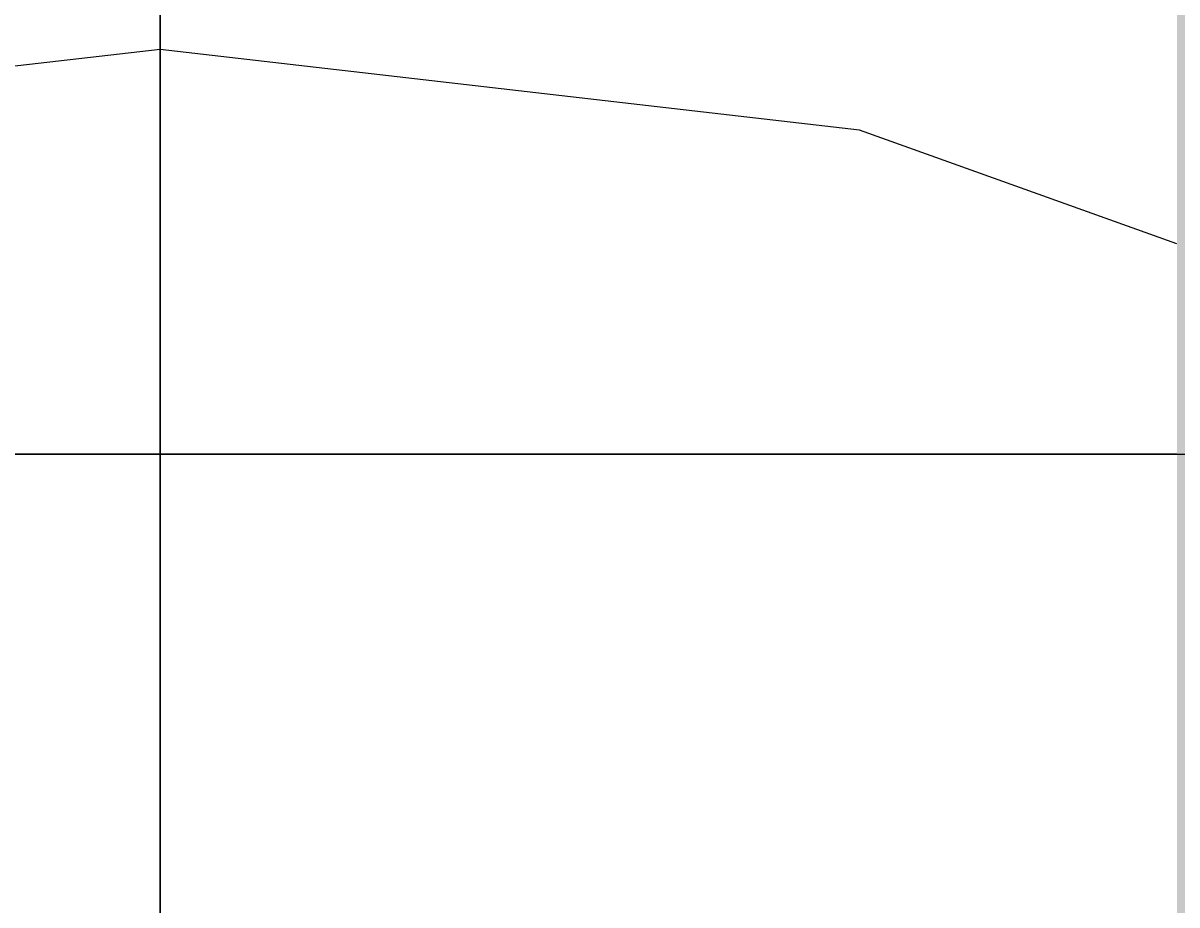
# Model space of a CAD drawing. Header units: inches. Extents: x -4266 to -1814, y 9706 to 12441.
# Drawn here: x -3137.93 to -3131.12, y 10884.48 to 10889.68 of the extents above; entities that cross this region are included whole.
import ezdxf

# ---------------------------------------------------------------- set-up
doc = ezdxf.new("R2010")
doc.units = ezdxf.units.IN
doc.header["$MEASUREMENT"] = 0
for name, color, linetype, lineweight in [('0-1', 7, 'Continuous', 5), ('0-3', 7, 'Continuous', 9), ('A-ANNO-DIMS', 211, 'Continuous', 9), ('A-ANNO-DIMS-96', 211, 'Continuous', 9), ('A-DETL-GENF-2', 253, 'Continuous', 9), ('A-WALL-4', 254, 'Continuous', 5)]:
    doc.layers.add(name, color=color, linetype=linetype, lineweight=lineweight)
doc.styles.add('Century Gothic', font='ufonts.com_century-gothic.ttf', dxfattribs={"height": 9})
doc.dimstyles.new('OD__1_16__Tol__', dxfattribs={"dimscale": 12, "dimtxt": 9.397514, "dimasz": 1, "dimexe": 0.75, "dimexo": 0.5, "dimgap": 0.125, "dimtad": 1, "dimdec": 4, "dimrnd": 0.0625, "dimzin": 3, "dimdsep": 46, "dimlunit": 4, "dimtxsty": 'Century Gothic', "dimblk1": 'OBLIQUE', "dimblk2": 'OBLIQUE', "dimsah": 1, "dimcen": 0.09, "dimdle": 0.75, "dimazin": 0, "dimtfac": 1, "dimtdec": 4, "dimtix": 1, "dimtmove": 0, "dimatfit": 3, "dimfxl": 1, "dimtvp": 1, "dimtfill": 1, "dimfrac": 2, "dimtolj": 1, "dimtzin": 0, "dimarcsym": 2})

# ---------------------------------------------------------------- blocks, each defined once
blk = doc.blocks.new('gold flame spirea 26749 - gold flame spirea 26749-2219969-FLOOR PLAN - 1ST FLOOR')
at = {"layer": 'A-DETL-GENF-2'}
for p, q in [((0, 9.4473), (0, -11.2818)), ((0, 2.1771), (0, 2.7385)), ((0, 1.9249), (0, 2.1771)), ((0, 1.6751), (0, 1.9249)), ((0, 1.8612), (0, 1.8861)), ((0, 1.8861), (0, 1.8827)), ((0, 1.8827), (0, 1.8577)), ((0, 1.76), (0, 1.8612)), ((0, 1.8577), (0, 1.8177)), ((0, 1.8177), (0, 1.7197)), ((0, 1.6319), (0, 1.76)), ((0, 1.7197), (0, 1.6751)), ((0, 1.3503), (0, 1.6319)), ((0, 1.0279), (0, 1.3959)), ((0, 1.3959), (0, 1.0237)), ((0, 1.2242), (0, 1.3503)), ((0, 1.1262), (0, 1.2242)), ((0, 1.0702), (0, 1.1262)), ((0, 0.9651), (0, 1.0702)), ((0, 0.7292), (0, 1.0279)), ((0, 1.0237), (0, 0.8973)), ((0, 0.9365), (0, 0.9651)), ((0, 0.9184), (0, 0.9365)), ((0, 0.7588), (0, 0.9306)), ((0, 0.9306), (0, 0.915)), ((0, 0.915), (0, 0.9184)), ((0, 0.8973), (0, 0.7888)), ((0, 0.7888), (0, 0.686)), ((0, 0.6171), (0, 0.7588)), ((0, 0.2552), (0, 0.7292)), ((0, 0.686), (0, 0.577)), ((0, 0.4979), (0, 0.6171)), ((0, 0.577), (0, 0.2925)), ((0, 0.3935), (0, 0.4979)), ((0, 0.2963), (0, 0.3935)), ((0, -0.0997), (0, 0.3722)), ((0, 0.3722), (0, 0.2546)), ((0, 0.1987), (0, 0.2963)), ((0, 0.2925), (0, 0.0931)), ((0, 0.0375), (0, 0.2552)), ((0, 0.2546), (0, 0.1384)), ((0, 0.0931), (0, 0.1987)), ((0, 0.1384), (0, 0.0145)), ((6, 0), (-6, 0)), ((-0.8722, 0), (-0.6745, 0)), ((-0.4967, 0), (-0.7445, 0)), ((-0.7445, 0), (-0.4653, 0)), ((-0.6745, 0), (-0.0997, 0)), ((-0.2938, 0), (-0.4967, 0)), ((-0.4653, 0), (-0.1956, 0)), ((-0.1265, 0), (-0.2938, 0)), ((-0.1956, 0), (0.0375, 0)), ((0.0145, 0), (-0.1265, 0)), ((-0.0997, 0), (0.3722, 0)), ((0, -0.1956), (0, 0.0375)), ((0, 0.0145), (0, -0.1265)), ((0.1384, 0), (0.0145, 0)), ((0.0375, 0), (0.2552, 0)), ((0.2925, 0), (0.0931, 0)), ((0.0931, 0), (0.1987, 0)), ((0.2546, 0), (0.1384, 0)), ((0.1987, 0), (0.2963, 0)), ((0.3722, 0), (0.2546, 0)), ((0.2552, 0), (0.7292, 0)), ((0.577, 0), (0.2925, 0)), ((0.2963, 0), (0.3935, 0)), ((0.3935, 0), (0.4979, 0)), ((0.4979, 0), (0.6171, 0)), ((0.686, 0), (0.577, 0)), ((0.6171, 0), (0.7588, 0)), ((0.7888, 0), (0.686, 0)), ((0.7292, 0), (1.0279, 0)), ((0.7588, 0), (0.9306, 0)), ((0.8973, 0), (0.7888, 0)), ((1.0237, 0), (0.8973, 0)), ((0.9306, 0), (0.915, 0)), ((0.915, 0), (0.9184, 0)), ((0.9184, 0), (0.9365, 0)), ((0.9365, 0), (0.9651, 0)), ((0.9651, 0), (1.0702, 0)), ((1.3959, 0), (1.0237, 0)), ((1.0279, 0), (1.3959, 0)), ((1.0702, 0), (1.1262, 0)), ((1.1262, 0), (1.2242, 0)), ((1.2242, 0), (1.3503, 0)), ((1.3503, 0), (1.6319, 0)), ((1.6319, 0), (1.76, 0)), ((1.7197, 0), (1.6751, 0)), ((1.6751, 0), (1.9249, 0)), ((1.8177, 0), (1.7197, 0)), ((1.76, 0), (1.8612, 0)), ((1.8577, 0), (1.8177, 0)), ((1.8827, 0), (1.8577, 0)), ((1.8612, 0), (1.8861, 0)), ((1.8861, 0), (1.8827, 0)), ((1.9249, 0), (2.1771, 0)), ((2.1771, 0), (2.7385, 0)), ((2.8849, 0), (2.6987, 0)), ((2.6987, 0), (2.9402, 0)), ((2.7385, 0), (3.0723, 0)), ((3.0653, 0), (2.8849, 0)), ((2.9402, 0), (3.1898, 0)), ((3.23, 0), (3.0653, 0)), ((3.0723, 0), (3.4582, 0)), ((3.1898, 0), (3.441, 0)), ((3.3816, 0), (3.23, 0)), ((3.5226, 0), (3.3816, 0)), ((3.441, 0), (3.687, 0)), ((3.4582, 0), (3.9085, 0)), ((3.6557, 0), (3.5226, 0)), ((3.7835, 0), (3.6557, 0)), ((3.687, 0), (3.9212, 0)), ((3.9085, 0), (3.7835, 0)), ((3.9212, 0), (4.1369, 0)), ((4.1369, 0), (4.3273, 0)), ((4.3273, 0), (4.5212, 0)), ((4.5212, 0), (4.6717, 0)), ((4.6717, 0), (4.7967, 0)), ((4.7967, 0), (4.914, 0)), ((4.914, 0), (5.0414, 0)), ((4.9725, 0), (4.9322, 0)), ((4.9322, 0), (5.8163, 0)), ((4.9924, 0), (4.9725, 0)), ((5.0002, 0), (4.9924, 0)), ((5.0038, 0), (5.0002, 0)), ((5.0116, 0), (5.0038, 0)), ((5.0315, 0), (5.0116, 0)), ((5.0718, 0), (5.0315, 0)), ((5.0414, 0), (5.1966, 0)), ((5.1387, 0), (5.0718, 0)), ((5.1852, 0), (5.1387, 0)), ((5.2195, 0), (5.1852, 0)), ((5.1966, 0), (5.3975, 0)), ((5.2498, 0), (5.2195, 0)), ((5.2841, 0), (5.2498, 0)), ((5.3306, 0), (5.2841, 0)), ((5.3975, 0), (5.3306, 0)), ((5.7499, 0), (5.7116, 0)), ((5.7116, 0), (6.1647, 0)), ((5.7649, 0), (5.7499, 0)), ((5.763, 0), (5.762, 0)), ((5.762, 0), (5.7658, 0)), ((5.7779, 0), (5.763, 0)), ((5.7658, 0), (5.7649, 0)), ((5.8163, 0), (5.7779, 0)), ((0, -0.6745), (0, -0.0997)), ((0, -0.1265), (0, -0.2938)), ((0, -0.4653), (0, -0.1956)), ((0, -0.2938), (0, -0.4967)), ((0, -0.7445), (0, -0.4653)), ((0, -0.4967), (0, -0.7445)), ((0, -0.8722), (0, -0.6745)), ((0, -1.0733), (0, -0.8722)), ((0, -1.3251), (0, -1.0733)), ((0, -1.2251), (0, -1.197)), ((0, -1.197), (0, -1.2021)), ((0, -1.2021), (0, -1.2563)), ((0, -1.2703), (0, -1.2251)), ((0, -1.2563), (0, -1.4231)), ((0, -1.3168), (0, -1.2703)), ((0, -1.3485), (0, -1.3168)), ((0, -1.6751), (0, -1.3251)), ((0, -1.3494), (0, -1.3485)), ((0, -1.4297), (0, -1.3494)), ((0, -1.4231), (0, -1.4828)), ((0, -1.4906), (0, -1.4297)), ((0, -1.4828), (0, -1.533)), ((0, -1.5423), (0, -1.4906)), ((0, -1.533), (0, -1.6751)), ((0, -1.5951), (0, -1.5423)), ((0, -1.659), (0, -1.5951)), ((0, -1.7443), (0, -1.659)), ((0, -1.8612), (0, -1.7443)), ((0, -2.0319), (0, -1.8612)), ((0, -2.0926), (0, -2.0319)), ((0, -2.1512), (0, -2.0926)), ((0, -2.218), (0, -2.1512)), ((0, -2.304), (0, -2.218)), ((0, -2.4196), (0, -2.304)), ((0, -2.5122), (0, -2.4196)), ((0, -2.6252), (0, -2.5122)), ((0, -2.7504), (0, -2.6252))]:
    blk.add_line(p, q, dxfattribs=at)
blk = doc.blocks.new('switchgrass 26764 - switchgrass 26764-V170-FLOOR PLAN - 1ST FLOOR')
at = {"layer": 'A-DETL-GENF-2'}
for p, q in [((0, -10.2653), (0, -14.2894)), ((0, -12.976), (0, -11.8292)), ((0, -13.4536), (0, -12.0369)), ((0, -12.8441), (0, -13.3778)), ((0, -13.2954), (0, -12.976)), ((0, -13.6102), (0, -13.2954)), ((0, -13.3778), (0, -13.8283)), ((0, -14.4576), (0, -13.4536)), ((0, -13.9361), (0, -13.6102)), ((0, -13.8283), (0, -14.4046)), ((0, -14.2894), (0, -13.9361)), ((0, -14.4046), (0, -14.8389)), ((0, -14.8389), (0, -14.4576)), ((-6, -16.8669), (-4.1274, -17.537)), ((-4.1274, -17.537), (0, -18.0132)), ((0, -18.0132), (4.1274, -17.537))]:
    blk.add_line(p, q, dxfattribs=at)
blk = doc.blocks.new('CTR - 1st Phase - Shell_rvt-1-FLOOR PLAN - 1ST FLOOR')
at = {"layer": 'A-WALL-4'}
blk.add_hatch(color=256, dxfattribs=at).paths.add_polyline_path([(-3126.8737, 10857.3894), (-3126.8737, 10923.9394), (-3131.1237, 10923.9394), (-3131.1237, 10857.3894)], flags=0)
at = {"layer": '0-3'}
blk.add_blockref('gold flame spirea 26749 - gold flame spirea 26749-2219969-FLOOR PLAN - 1ST FLOOR', (-3137.1237, 10887.1394), dxfattribs=at)
at = {"layer": '0-3', "rotation": 180}
blk.add_blockref('switchgrass 26764 - switchgrass 26764-V170-FLOOR PLAN - 1ST FLOOR', (-3137.1237, 10871.5144), dxfattribs=at)
blk = doc.blocks.new('DIMBLOCK2-FLOOR PLAN - 1ST FLOOR')
at = {"layer": 'A-ANNO-DIMS-96'}
for p, q in [((-3204.3237, 10819.4894), (-3204.3237, 10888.9851)), ((-2916.3237, 10819.4894), (-2916.3237, 10888.9851)), ((-3204.3237, 10879.9851), (-2916.3237, 10879.9851)), ((-3204.3237, 10879.9851), (-3204.3237, 10819.4894)), ((-2916.3237, 10879.9851), (-2916.3237, 10819.4894))]:
    blk.add_line(p, q, dxfattribs=at)
at = {"layer": 'A-ANNO-DIMS-96', "lineweight": 50}
for p, q in [((-3204.3237, 10879.9851), (-3198.3237, 10885.9851)), ((-2916.3237, 10879.9851), (-2910.3237, 10885.9851)), ((-3204.3237, 10879.9851), (-3210.3237, 10873.9851)), ((-2916.3237, 10879.9851), (-2922.3237, 10873.9851))]:
    blk.add_line(p, q, dxfattribs=at)
at = {"layer": 'A-ANNO-DIMS-96', "color": 0, "char_height": 9, "attachment_point": 1, "line_spacing_factor": 0.984502, "style": 'Century Gothic', "bg_fill": 3, "box_fill_scale": 1.25, "bg_fill_color": 256, "bg_fill_true_color": 13158600, "bg_fill_transparency": 0}
for s, insert, width in [('24\' - 0"', (-3079.5663, 10893.021), 46.182071), ('288.0', (-3076.0608, 10875.2535), 37.769058)]:
    blk.add_mtext(s, dxfattribs=dict(at, insert=insert, width=width))
blk = doc.blocks.new('_Oblique')
at = {"color": 0, "linetype": 'ByBlock', "lineweight": -2}
blk.add_line((-0.5, -0.5), (0.5, 0.5), dxfattribs=at)

msp = doc.modelspace()

# ---------------------------------------------------------------- block references
at = {"layer": '0-1'}
msp.add_blockref('CTR - 1st Phase - Shell_rvt-1-FLOOR PLAN - 1ST FLOOR', (0, 0), dxfattribs=at)

# ---------------------------------------------------------------- next in the draw order: dimensions: what is measured, and where the dimension line sits
at = {"layer": 'A-ANNO-DIMS'}
dim = msp.add_linear_dim(base=(-2916.32374, 10879.98515), p1=(-3204.32374, 10813.4894), p2=(-2916.32374, 10813.4894), dimstyle='OD__1_16__Tol__', override={"dimpost": '<>\\X', "dimfxl": 288}, dxfattribs=at)
dim.commit()
dim.dimension.update_dxf_attribs({"geometry": 'DIMBLOCK2-FLOOR PLAN - 1ST FLOOR', "text_midpoint": (-3060.32374, 10879.98515)})

doc.saveas('drawing.dxf')
